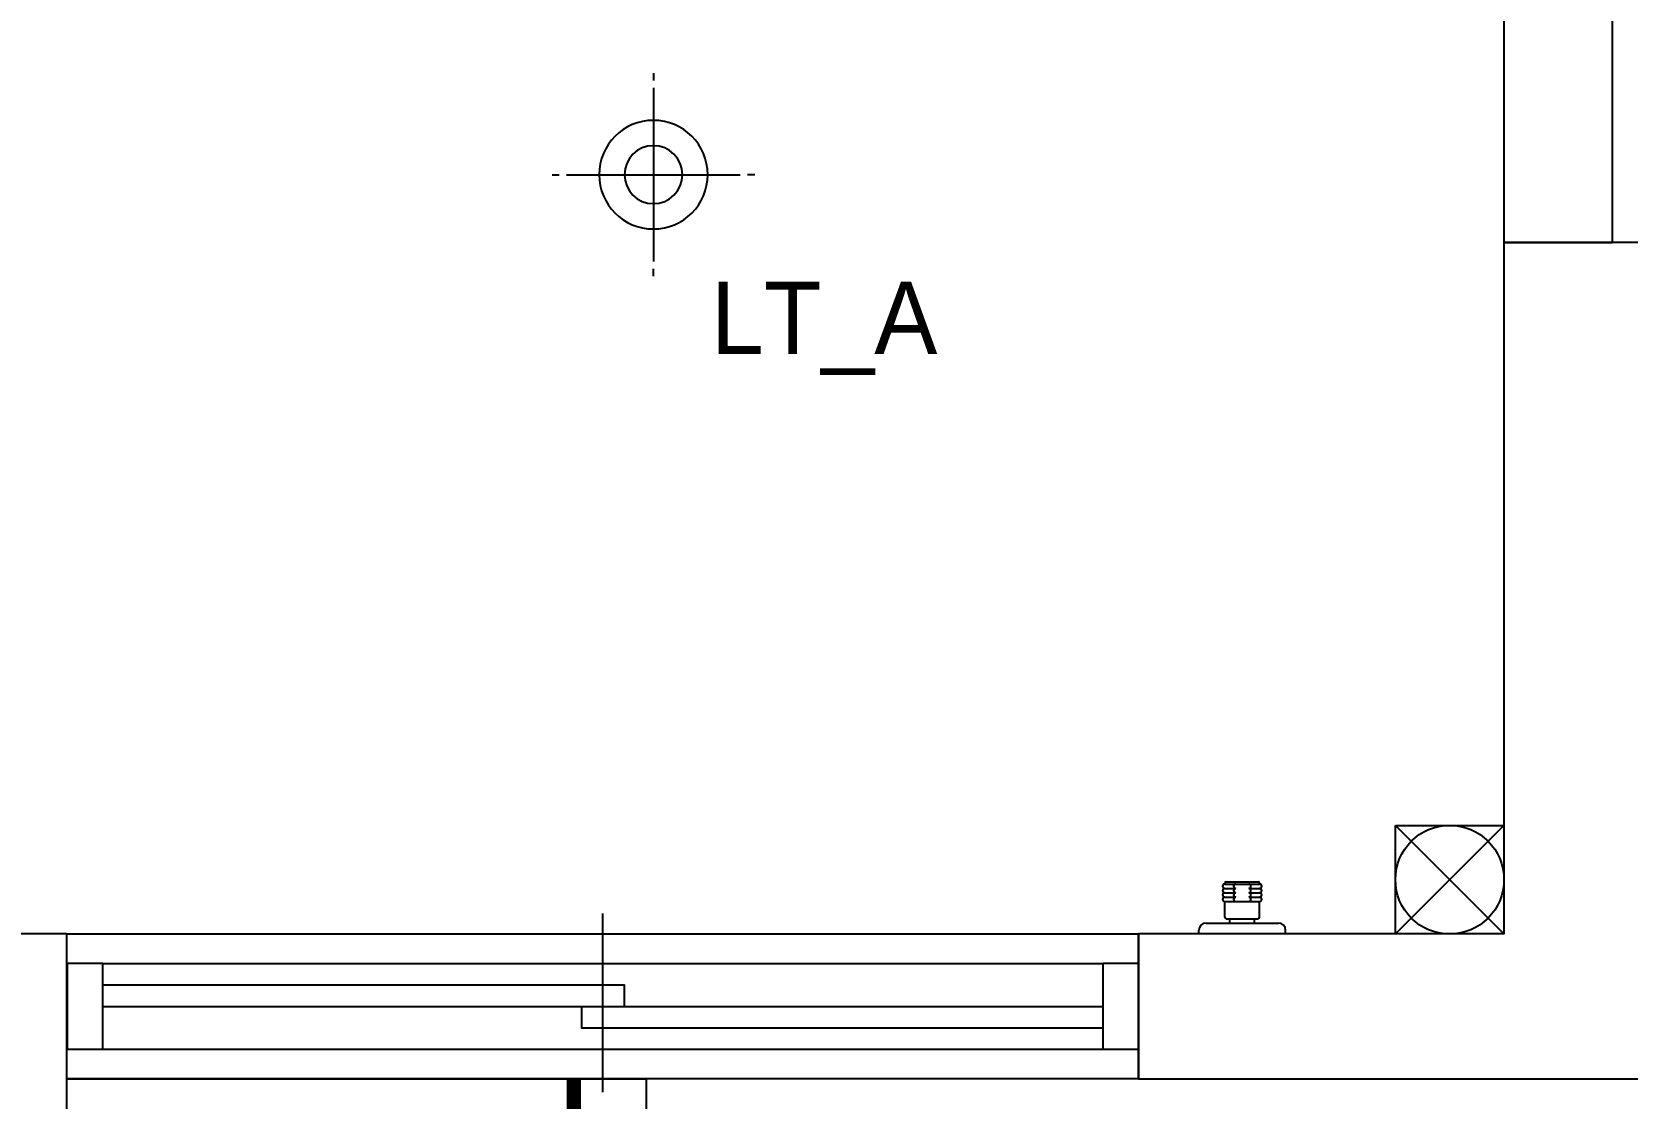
# Model space of a CAD drawing. Header units: millimetres. Extents: x 332171 to 384371, y 54317 to 89920.
# Drawn here: x 370322 to 372525, y 67992 to 69465 of the extents above; entities that cross this region are included whole.
import ezdxf

# ---------------------------------------------------------------- set-up
doc = ezdxf.new("R2010")
doc.units = ezdxf.units.MM
doc.header["$LTSCALE"] = 60
doc.linetypes.add('HID', pattern=[2.5, 1.5, -1])
for name, color, linetype in [('04-WIN', 4, 'Continuous'), ('07-DIM WAL', 5, 'Continuous'), ('2CONTINUOUS', 2, 'Continuous'), ('3.기호.계단선', 30, 'Continuous'), ('_LIBR', 4, 'Continuous'), ('CEIL-DOOR', 6, 'Continuous'), ('CEIL-LIGHT', 7, 'Continuous'), ('fin', 5, 'Continuous'), ('HAT', 8, 'Continuous'), ('RC-LIGHT', 7, 'Continuous'), ('U-LANP', 6, 'Continuous')]:
    doc.layers.add(name, color=color, linetype=linetype)
doc.styles.add('코레일둥고', font='Korail_Round_Gothic_Medium.ttf')

# ---------------------------------------------------------------- blocks, each defined once
blk = doc.blocks.new('floorplan')
for p, q in [((378947.9, 100780.4), (379097.9, 100630.4)), ((378947.9, 100630.4), (379097.9, 100780.4))]:
    blk.add_line(p, q)
at = {"color": 8}
blk.add_lwpolyline([(379247.9, 102835.4), (379097.9, 102835.4), (379097.9, 101585.4), (379247.9, 101585.4)], close=True, dxfattribs=at)
blk.add_lwpolyline([(378947.9, 100780.4), (379097.9, 100780.4), (379097.9, 100630.4), (378947.9, 100630.4)], close=True)
blk.add_circle((379022.9, 100705.4), 75)
at = {"layer": '04-WIN'}
blk.add_lwpolyline([(378592.9, 100430.4), (377112.9, 100430.4), (377112.9, 100630.4), (378592.9, 100630.4)], close=True, dxfattribs=at)
at = {"layer": '2CONTINUOUS'}
for p, q in [((377112.9, 96964.4), (377112.9, 100630.4)), ((378592.9, 100430.4), (378592.9, 100630.4)), ((378592.9, 100430.4), (379297.9, 100430.4))]:
    blk.add_line(p, q, dxfattribs=at)
for points in [[(380117.9, 101585.4), (379097.9, 101585.4), (379097.9, 100630.4), (378592.9, 100630.4)], [(377112.9, 100630.4), (376912.9, 100630.4), (376912.9, 99747.2), (376359.7, 99746.7)]]:
    blk.add_lwpolyline(points, dxfattribs=at)
at = {"layer": 'fin', "color": 6}
for p, q in [((378714.3, 100702.3), (378758.3, 100702.3)), ((378712.3, 100699.4), (378712.3, 100700.3)), ((378712.3, 100699.4), (378760.3, 100699.4)), ((378712.3, 100693.4), (378727.3, 100693.4)), ((378712.3, 100687.4), (378727.3, 100687.4)), ((378712.3, 100681.4), (378727.3, 100681.4)), ((378745.3, 100693.4), (378760.3, 100693.4)), ((378745.3, 100687.4), (378760.3, 100687.4)), ((378745.3, 100681.4), (378760.3, 100681.4)), ((378760.3, 100699.4), (378760.3, 100700.3)), ((378712.3, 100653.4), (378712.3, 100675.4)), ((378712.3, 100675.4), (378760.3, 100675.4)), ((378760.3, 100653.4), (378760.3, 100675.4)), ((378676.3, 100630.4), (378676.3, 100635.4)), ((378686.3, 100645.4), (378786.3, 100645.4)), ((378714.3, 100651.4), (378758.3, 100651.4)), ((378719.3, 100645.4), (378719.3, 100651.4)), ((378753.3, 100645.4), (378753.3, 100651.4)), ((378796.3, 100630.4), (378796.3, 100635.4))]:
    blk.add_line(p, q, dxfattribs=at)
for centre, radius, start, end in [((378714.3, 100700.3), 2, 90, 180), ((378758.3, 100700.3), 2, 0, 90), ((378712.3, 100696.4), 3, 90, 270), ((378712.3, 100690.4), 3, 90, 270), ((378712.3, 100684.4), 3, 90, 270), ((378712.3, 100678.4), 3, 90, 270), ((378727.3, 100696.4), 3, 90, 270), ((378727.3, 100690.4), 3, 90, 270), ((378727.3, 100684.4), 3, 90, 270), ((378727.3, 100678.4), 3, 90, 270), ((378745.3, 100696.4), 3, 270, 90), ((378745.3, 100690.4), 3, 270, 90), ((378745.3, 100684.4), 3, 270, 90), ((378745.3, 100678.4), 3, 270, 90), ((378760.3, 100696.4), 3, 270, 90), ((378760.3, 100690.4), 3, 270, 90), ((378760.3, 100684.4), 3, 270, 90), ((378760.3, 100678.4), 3, 270, 90), ((378686.3, 100635.4), 10, 90, 180), ((378714.3, 100653.4), 2, 180, 270), ((378758.3, 100653.4), 2, 270, 0), ((378786.3, 100635.4), 10, 0, 90)]:
    blk.add_arc(centre, radius, start, end, dxfattribs=at)
blk = doc.blocks.new('AUDIT_I_020313153326-146')
at = {"color": 0, "linetype": 'Continuous'}
for p, q in [((750, -180), (750, 70)), ((50, 0), (1450, 0)), ((50, -60), (1450, -60)), ((50, -120), (1450, -120))]:
    blk.add_line(p, q, dxfattribs=at)
for points in [[(0, 0), (0, -120), (50, -120), (50, 0)], [(1450, 0), (1450, -120), (1500, -120), (1500, 0)]]:
    blk.add_lwpolyline(points, close=True, dxfattribs=at)
for points in [[(50, -30), (780, -30), (780, -60)], [(720, -60), (720, -90), (1450, -90)]]:
    blk.add_lwpolyline(points, dxfattribs=at)
blk = doc.blocks.new('CJSWJD')
blk.add_blockref('floorplan', (-6742.6, -32411.6))
at = {"layer": '_LIBR', "xscale": 0.9866666666666667, "yscale": 0.9866666666666667, "zscale": 0.9866666666666667}
blk.add_blockref('AUDIT_I_020313153326-146', (370370.4, 68177.9), dxfattribs=at)
blk = doc.blocks.new('매입등')
at = {"layer": 'HAT', "color": 1}
for p, q in [((0, 140), (0, 130)), ((0, 120), (0, -120)), ((-140, 0), (-130, 0)), ((120, 0), (-120, 0)), ((140, 0), (130, 0)), ((-140, 0), (-130, 0)), ((0, -140), (0, -130))]:
    blk.add_line(p, q, dxfattribs=at)
blk.add_circle((0, 0), 40, dxfattribs=at)
at = {"layer": 'U-LANP'}
blk.add_circle((0, 0), 75, dxfattribs=at)
blk = doc.blocks.new('A$C59950440')
at = {"layer": 'CEIL-DOOR'}
blk.add_blockref('매입등', (140, 140), dxfattribs=at)

msp = doc.modelspace()

# ---------------------------------------------------------------- linework, layer by layer
at = {"layer": '07-DIM WAL'}
msp.add_polyline3d([(370668.9, 68068.8, 0), (370668.9, 68068.8, 0)], dxfattribs=at)
at = {"layer": '3.기호.계단선', "color": 10, "linetype": 'HID', "const_width": 20}
msp.add_lwpolyline([(371070.4, 68018.7), (371070.4, 65688.7)], dxfattribs=at)
at = {"layer": 'CEIL-LIGHT'}
msp.add_lwpolyline([(370370.4, 68018.7), (371170.4, 68018.7), (371170.4, 65688.7)], dxfattribs=at)

# ---------------------------------------------------------------- block references
msp.add_blockref('CJSWJD', (0, 0))
at = {"layer": 'RC-LIGHT', "xscale": -1}
msp.add_blockref('A$C59950440', (371320.4, 69127.7), dxfattribs=at)

# ---------------------------------------------------------------- texts
at = {"layer": '3.기호.계단선', "style": '코레일둥고'}
msp.add_text('LT_A', height=100, dxfattribs=at).set_placement((371260, 69020))

doc.saveas('drawing.dxf')
